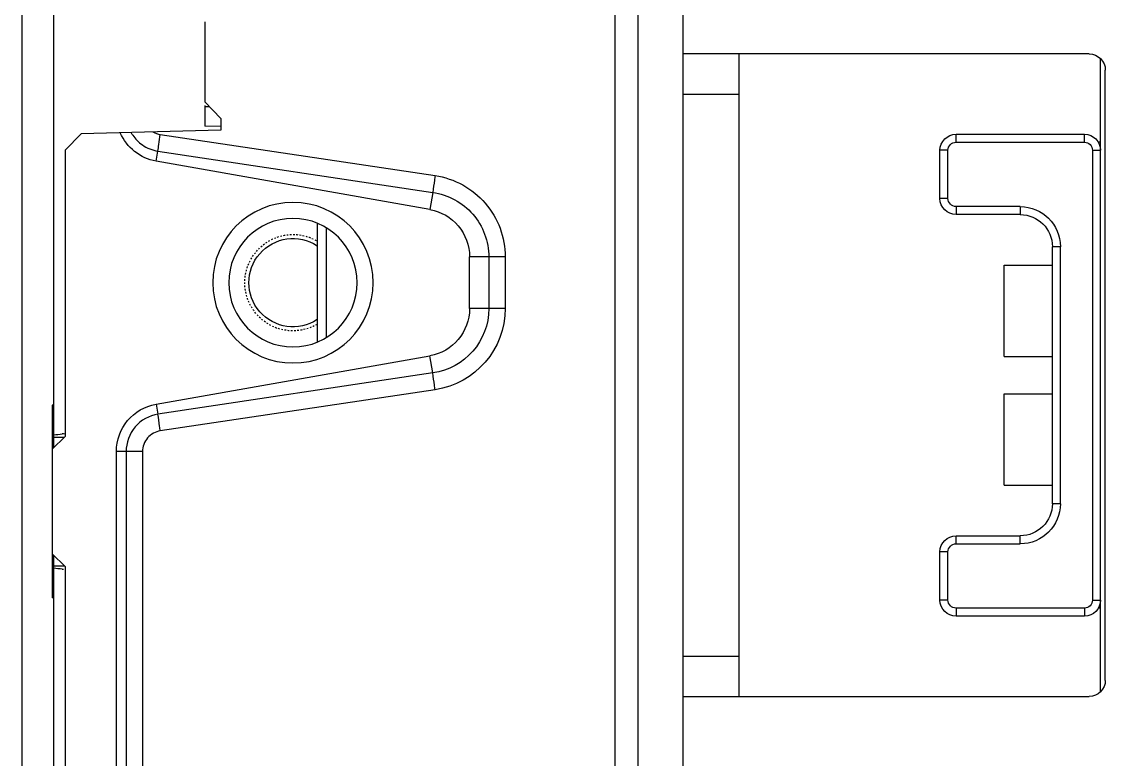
# Model space of a CAD drawing. Header units: millimetres. Extents: x 562 to 17351, y 2396 to 6995.
# Drawn here: x 16097.2 to 16164.7, y 4443.3 to 4489.2 of the extents above; entities that cross this region are included whole.
import ezdxf

# ---------------------------------------------------------------- set-up
doc = ezdxf.new("R2010")
doc.units = ezdxf.units.MM
doc.linetypes.add('HIDDEN', pattern=[0.2, 0.1, -0.1])
doc.layers.add('02___PRT_ALL_AXES', color=7, linetype='Continuous')
doc.layers.add('DEFAULT_2', color=8, linetype='HIDDEN')

# ---------------------------------------------------------------- blocks, each defined once
blk = doc.blocks.new('21211122')
at = {"color": 114, "linetype": 'Continuous', "true_color": 0x139b48}
for p, q in [((19734.90915109646, 3416.538242912395), (19734.90915109646, 4089.038242913515)), ((19709.60915109713, 4034.038242913735), (19734.90915109646, 4034.038242913735)), ((19731.40915109622, 3994.038242913895), (19731.40915109622, 4034.038242913735)), ((19708.90915109758, 3994.324100071415), (19708.90915109758, 4033.752385756215)), ((19708.60915109815, 3995.038242912875), (19708.60915109815, 4033.038242912215)), ((19734.90915109646, 4031.538242912475), (19731.40915109622, 4031.538242912475)), ((19708.90915109758, 4028.538242912995), (19709.04313142399, 4028.538242912995)), ((19709.90915109657, 4028.538242912995), (19709.90915109657, 4029.038242913755)), ((19717.90915109603, 4029.038242913755), (19709.90915109657, 4029.038242913755)), ((19717.90915109603, 4028.538242912995), (19709.90915109657, 4028.538242912995)), ((19717.90915109603, 4028.538242912995), (19717.90915109603, 4029.038242913755)), ((19709.40915109581, 4028.038242912235), (19708.90915109758, 4028.038242912235)), ((19709.40915109581, 4028.038242912235), (19709.40915109581, 4000.038242912855)), ((19718.40915109678, 4025.038242912755), (19718.40915109678, 4028.038242912235)), ((19718.40915109678, 4028.038242912235), (19718.90915109755, 4028.038242912235)), ((19718.90915109755, 4025.038242912755), (19718.90915109755, 4028.038242912235)), ((19713.90915109757, 4024.538242911995), (19713.90915109757, 4024.038242913775)), ((19713.90915109757, 4024.538242911995), (19717.90915109603, 4024.538242911995)), ((19717.90915109603, 4024.538242911995), (19717.90915109603, 4024.038242913775)), ((19718.40915109678, 4025.038242912755), (19718.90915109755, 4025.038242912755)), ((19713.90915109757, 4024.038242913775), (19717.90915109603, 4024.038242913775)), ((19711.4091510963, 4006.038242914355), (19711.4091510963, 4022.038242913275)), ((19711.4091510963, 4022.038242913275), (19711.90915109707, 4022.038242913275)), ((19711.90915109707, 4006.038242914355), (19711.90915109707, 4022.038242913275)), ((19711.4091510963, 4006.038242914355), (19711.90915109707, 4006.038242914355)), ((19713.90915109757, 4003.538242913095), (19713.90915109757, 4004.038242913855)), ((19717.90915109603, 4004.038242913855), (19713.90915109757, 4004.038242913855)), ((19717.90915109603, 4003.538242913095), (19713.90915109757, 4003.538242913095)), ((19717.90915109603, 4003.538242913095), (19717.90915109603, 4004.038242913855)), ((19718.40915109678, 4000.038242912855), (19718.40915109678, 4003.038242912335)), ((19718.40915109678, 4003.038242912335), (19718.90915109755, 4003.038242912335)), ((19718.90915109755, 4000.038242912855), (19718.90915109755, 4003.038242912335)), ((19709.40915109581, 4000.038242912855), (19708.90915109758, 4000.038242912855)), ((19708.90915109758, 3999.538242912095), (19709.04313142145, 3999.538242912095)), ((19709.90915109657, 3999.538242912095), (19709.90915109657, 3999.038242913875)), ((19709.90915109657, 3999.538242912095), (19717.90915109603, 3999.538242912095)), ((19717.90915109603, 3999.538242912095), (19717.90915109603, 3999.038242913875)), ((19718.40915109678, 4000.038242912855), (19718.90915109755, 4000.038242912855)), ((19709.90915109657, 3999.038242913875), (19717.90915109603, 3999.038242913875)), ((19734.90915109646, 3996.538242912615), (19731.40915109622, 3996.538242912615)), ((19734.90915109646, 3994.038242913895), (19709.60915109713, 3994.038242913895))]:
    blk.add_line(p, q, dxfattribs=at)
for centre, radius, start, end in [((19709.60915109713, 4033.038242912215), 0.9999999989799999, 90, 180), ((19709.90915109657, 4028.038242912235), 0.9999999989799999, 90, 180), ((19709.90915109657, 4028.038242912235), 0.50000000076, 90, 180), ((19717.90915109603, 4028.038242912235), 0.9999999989799999, 0, 90), ((19717.90915109603, 4028.038242912235), 0.50000000076, 0, 90), ((19713.90915109757, 4022.038242913275), 2.50000000126, 90, 180), ((19717.90915109603, 4025.038242912755), 0.9999999989799999, 270, 0), ((19717.90915109603, 4025.038242912755), 0.50000000076, 270, 0), ((19713.90915109757, 4022.038242913275), 2.0000000005, 90, 180), ((19713.90915109757, 4006.038242914355), 2.50000000126, 180, 270), ((19713.90915109757, 4006.038242914355), 2.0000000005, 180, 270), ((19717.90915109603, 4003.038242912335), 0.9999999989799999, 0, 90), ((19717.90915109603, 4003.038242912335), 0.50000000076, 0, 90), ((19709.90915109657, 4000.038242912855), 0.9999999989799999, 180, 270), ((19709.90915109657, 4000.038242912855), 0.50000000076, 180, 270), ((19717.90915109603, 4000.038242912855), 0.9999999989799999, 270, 0), ((19717.90915109603, 4000.038242912855), 0.50000000076, 270, 0), ((19709.60915109713, 3995.038242912875), 0.9999999989799999, 180, 270)]:
    blk.add_arc(centre, radius, start, end, dxfattribs=at)
at = {"layer": '02___PRT_ALL_AXES', "color": 114, "linetype": 'Continuous', "true_color": 0x139b48}
for p, q in [((19714.90915109654, 4020.878242914255), (19711.90915109707, 4020.878242914255)), ((19714.90915109654, 4015.198276189375), (19714.90915109654, 4020.878209635175)), ((19714.90915109654, 4015.198242912835), (19711.90915109707, 4015.198242912835)), ((19714.90915109654, 4012.878242912255), (19711.90915109707, 4012.878242912255)), ((19714.90915109654, 4007.198276189915), (19714.90915109654, 4012.878209635714)), ((19714.90915109654, 4007.198242913375), (19711.90915109707, 4007.198242913375))]:
    blk.add_line(p, q, dxfattribs=at)
blk = doc.blocks.new('*U176')
blk.add_blockref('21211122', (-19719.90915109653, -3758.288242912425))
blk = doc.blocks.new('*U177')
at = {"color": 0, "linetype": 'ByBlock', "lineweight": -2, "transparency": 16777216}
blk.add_blockref('*U176', (0, 0), dxfattribs=at)
blk = doc.blocks.new('212121212')
at = {"color": 7, "linetype": 'Continuous'}
for p, q in [((19388.46724527314, 3830.35879030796), (19388.46724527314, 3492.85879030804)), ((19350.06724527369, 3494.27385847104), (19350.06724527369, 3828.94372214242)), ((19386.46724527517, 3749.3337903085), (19386.46724527517, 3818.35629030742)), ((19351.52797985285, 3815.86658965818), (19351.52797929914, 3663.9128915799)), ((19377.06724527409, 3775.85844751562), (19377.06724527409, 3770.85913309974)), ((19376.06724527511, 3769.83260438572), (19377.06690260016, 3770.85878133514)), ((19377.06724527409, 3770.65011575806), (19377.06724527409, 3769.35944172778)), ((19376.76721339766, 3770.551141762461), (19377.06724527409, 3770.55889267914)), ((19376.06724527511, 3769.83260438572), (19376.06724527511, 3769.1087903063)), ((19379.83339545933, 3768.83936177734), (19362.71366060311, 3766.27590234496)), ((19376.06724527511, 3769.1087903063), (19384.76758794806, 3768.880963817579)), ((19385.76724527309, 3767.85478686816), (19384.76758794806, 3768.880963817579)), ((19379.97831174049, 3767.79481541838), (19362.85857688681, 3765.231355983461)), ((19380.08818980624, 3767.17166594078), (19379.97831174049, 3767.79481541838)), ((19385.76724527309, 3767.85478686816), (19385.76724527309, 3750.03379030804)), ((19363.04630074048, 3764.16672109724), (19380.08818980624, 3767.17166594078)), ((19362.85857688681, 3765.231355983461), (19363.04630074048, 3764.16672109724)), ((19370.06724527361, 3763.31064628666), (19370.06724527361, 3755.906926717701)), ((19369.49864684769, 3763.02547293524), (19369.49864684769, 3756.19211784404)), ((19358.35053958591, 3761.21229783922), (19358.35053958591, 3758.00528277752)), ((19358.35053958591, 3761.21229783922), (19360.56724527441, 3761.21229783922)), ((19359.37193433509, 3761.21229783922), (19359.37193433509, 3758.00528277752)), ((19360.56724527441, 3758.00528277752), (19360.56724527441, 3761.21229783922)), ((19358.35053958591, 3758.00528277752), (19360.56724527441, 3758.00528277752)), ((19362.85857688681, 3753.986224630741), (19363.04630074048, 3755.05085951696)), ((19380.08818980624, 3752.04591467342), (19363.04630074048, 3755.05085951696)), ((19362.85857688681, 3753.986224630741), (19379.97831174049, 3751.422765195819)), ((19362.71366060311, 3752.94167827178), (19379.83339545933, 3750.37821883686)), ((19380.08818980624, 3752.04591467342), (19379.97831174049, 3751.422765195819)), ((19386.46724527517, 3751.983790306941), (19386.56724527329, 3751.983790306941)), ((19386.56724527329, 3751.983790306941), (19386.56724527329, 3739.98379030648)), ((19386.56724527329, 3749.23379030784), (19385.76724527309, 3750.03379030804)), ((19386.46724527517, 3749.98379030644), (19386.56724527329, 3749.98379030644)), ((19380.94212096349, 3749.09149141286), (19380.94212096349, 3672.126089199699)), ((19380.94212096349, 3749.09149141286), (19382.56724527483, 3749.09149141286)), ((19381.96351571268, 3749.09149141286), (19381.96351571268, 3672.126089199699)), ((19382.56724527483, 3672.126089199699), (19382.56724527483, 3749.09149141286)), ((19386.56724527329, 3742.73379030812), (19385.76724527309, 3741.93379030792)), ((19386.46724527517, 3673.61129030854), (19386.46724527517, 3742.63379030746)), ((19385.76724527309, 3741.93379030792), (19385.76724527309, 3668.90879030792)), ((19386.46724527517, 3741.983790306981), (19386.56724527329, 3741.983790306981)), ((19386.46724527517, 3739.98379030648), (19386.56724527329, 3739.98379030648))]:
    blk.add_line(p, q, dxfattribs=at)
for radius in [4.99999999998, 4.000000001]:
    blk.add_circle((19371.56724527336, 3759.608790307101), radius, dxfattribs=at)
for centre, radius, start, end in [((19326.02068782207, 3760.7827606795), 54.41246478928, 7.85121070430259, 8.514827850477998), ((19379.56724527535, 3770.12608920134), 2.99999999948, 280.0000000000564, 336.8137849975996), ((19379.60041617421, 3770.12739366406), 2.36346608586, 325.6259163219499, 330.4680955448025), ((19346.84619129671, 3763.66092406464), 33.38901709788, 7.112035047412712, 7.840231048713335), ((19363.56724527389, 3761.21229783922), 2.99999999948, 100.0000000000564, 180), ((19371.56724527336, 3759.608790307101), 2.7499999991, 236.8481002793282, 123.1518987150764), ((19363.47115735837, 3758.006024099379), 5.12065173226, 180.0082948426833, 261.4930814102482), ((19363.43222849541, 3758.00583924072), 4.060318663699999, 180.0078523925689, 261.8779868008866), ((19363.56724527389, 3758.00528277752), 2.99999999948, 180, 259.9999999999436), ((19379.56724527535, 3749.09149141286), 2.99999999948, 0, 79.99999999994357)]:
    blk.add_arc(centre, radius, start, end, dxfattribs=at)
for points in [[(19380.28946223834, 3768.99822766484), (19380.14990337851, 3768.91798830284), (19379.99260318004, 3768.8631931089), (19379.83339545933, 3768.83936177734)], [(19381.55114772614, 3768.79299554038), (19381.39040258661, 3768.55800196668), (19381.18319168023, 3768.34929383444), (19380.94936717455, 3768.18685282836)], [(19380.94936717455, 3768.18685282836), (19380.66268857341, 3767.98769337146), (19380.32291046201, 3767.850500531801), (19379.97831174049, 3767.79481541838)]]:
    blk.add_open_spline(points, degree=3, dxfattribs=at)
for points, knots in [([(19362.71366060311, 3766.27590234496), (19362.11617355832, 3766.1863567811), (19360.94317340241, 3765.7904006769), (19359.5091787012, 3764.62406478504), (19358.56841937367, 3763.0336786186), (19358.35057294627, 3761.8158834799), (19358.35053958591, 3761.21229783922)], [0, 0, 0, 0, 0.25019799, 0.5001838411999999, 0.7500398218000001, 1, 1, 1, 1]), ([(19362.71366060311, 3766.27590234496), (19362.72800985814, 3766.18000696652), (19362.77908654795, 3765.832219292779), (19362.82740384782, 3765.48399848808), (19362.85857688681, 3765.231355983461)], [0, 0, 0, 0, 0.2758381038, 1, 1, 1, 1]), ([(19362.85857707477, 3765.23135491158), (19362.38217224654, 3765.16322068158), (19361.44570625561, 3764.85327671676), (19360.29923347109, 3763.92879646768), (19359.54637384143, 3762.66347004482), (19359.37196229287, 3761.69318121832), (19359.37193430715, 3761.21229783922)], [0, 0, 0, 0, 0.2501742493, 0.500152585, 0.7500175603, 1, 1, 1, 1]), ([(19362.71366060311, 3752.94167827178), (19362.72800985814, 3753.03757364768), (19362.77908654795, 3753.38536132142), (19362.82740384782, 3753.73358212612), (19362.85857688681, 3753.986224630741)], [0, 0, 0, 0, 0.2758381036, 1, 1, 1, 1]), ([(19379.83339545933, 3750.37821883686), (19379.84774471436, 3750.47411421276), (19379.89882140417, 3750.821901886501), (19379.94713870404, 3751.1701226912), (19379.97831174049, 3751.422765195819)], [0, 0, 0, 0, 0.2758381036, 1, 1, 1, 1]), ([(19379.97831174049, 3751.422765195819), (19380.51483176981, 3751.336043548079), (19381.56016251125, 3750.75958759152), (19381.96350848383, 3749.63560321516), (19381.96351571268, 3749.09149141286)], [0, 0, 0, 0, 0.4997111804, 1, 1, 1, 1]), ([(19379.83339545933, 3750.37821883686), (19380.13183992467, 3750.33352602302), (19380.71604478623, 3750.01815902866), (19380.94209578701, 3749.39366177372), (19380.94212096349, 3749.09149141286)], [0, 0, 0, 0, 0.4996704845, 1, 1, 1, 1])]:
    blk.add_open_spline(points, degree=3, knots=knots, dxfattribs=at)
at = {"layer": '02___PRT_ALL_AXES', "color": 7, "linetype": 'Continuous'}
for p, q in [((19376.08498904964, 3769.3244891637), (19377.06724527409, 3769.35879030668)), ((19385.93783575233, 3750.19158119134), (19385.7664614164, 3750.214978284499)), ((19386.46724527517, 3749.98379030644), (19385.81724527469, 3749.98379030644)), ((19386.46724527517, 3741.983790306981), (19385.81724527469, 3741.983790306981))]:
    blk.add_line(p, q, dxfattribs=at)
for centre, radius, start, end in [((19386.12206217332, 3752.16073189616), 1.97774969956, 262.2618898968219, 264.6551776087834), ((19386.12254554547, 3739.80233940954), 1.9822844276, 95.34659223404796, 97.82205911059799), ((19386.12206685707, 3739.80681124718), 1.9777874465, 95.34485639925123, 97.73953091368631)]:
    blk.add_arc(centre, radius, start, end, dxfattribs=at)
for centre, start_param, end_param in [((19383.37546451437, 3748.23379030632), 7.4450767674, 7.518184407100001), ((19383.37546451437, 3743.733790307101), -1.2349990999, -1.1618914603)]:
    blk.add_ellipse(centre, major_axis=(7.776025380099999, 0), ratio=0.2666665844, start_param=start_param, end_param=end_param, dxfattribs=at)
at = {"layer": 'DEFAULT_2', "color": 8, "linetype": 'HIDDEN'}
blk.add_ellipse((19371.56724527336, 3759.608790307101), major_axis=(2.99999999948, 0), ratio=1, start_param=4.1886635731, end_param=8.3777070413, dxfattribs=at)
blk = doc.blocks.new('*U181')
blk.add_blockref('212121212', (-19368.76724527392, -3665.35879031362))
blk = doc.blocks.new('*U182')
at = {"color": 0, "linetype": 'ByBlock', "lineweight": -2, "transparency": 16777216}
blk.add_blockref('*U181', (2.066591473561158e-14, 337.5), dxfattribs=at)

msp = doc.modelspace()

# ---------------------------------------------------------------- block references
at = {"xscale": -1}
for name, p in [('*U182', (16116.92949595965, 4041.226413171199)), ('*U177', (16153.43080567938, 4211.466967274361))]:
    msp.add_blockref(name, p, dxfattribs=at)

doc.saveas('drawing.dxf')
